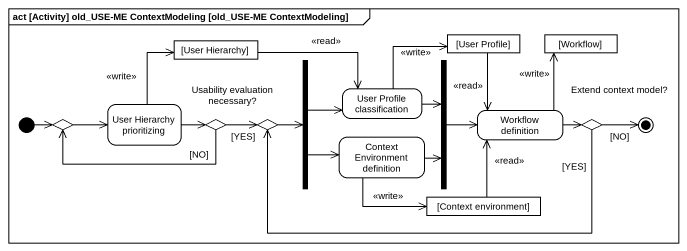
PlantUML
@startuml
mainframe act [Activity] old_USE-ME ContextModeling [old_USE-ME ContextModeling]
hide empty description
state "[User Hierarchy]" as User_Hierarchy <<object>>
state "[User Profile]" as User_Profile <<object>>
state "[Workflow]" as Workflow <<object>>
state fork1 <<fork>>
state fork2 <<join>>
state choice1 <<choice>>
state "User Hierarchy prioritizing" as User_Hierarchy_prioritizing
state "Usability evaluation necessary?" as Usability_evaluation <<choice>>
state choice2 <<choice>>
state "User Profile classification" as User_Profile_classification
state "Workflow definition" as Workflow_definition
state "Extend context model?" as Extend_context_model <<choice>>
state "Context Environment definition" as Context_Environment
state "[Context environment]" as Context_environment <<object>>
[*] -right-> choice1
User_Hierarchy -right-> User_Profile_classification : <<read>>
User_Profile --> Workflow_definition : <<read>>
fork1 -right-> User_Profile_classification
fork1 -right-> Context_Environment
fork2 -right-> Workflow_definition
choice1 -right-> User_Hierarchy_prioritizing
User_Hierarchy_prioritizing -up-> User_Hierarchy : <<write>>
User_Hierarchy_prioritizing -right-> Usability_evaluation
Usability_evaluation -left-> choice1 : [NO]
Usability_evaluation -right-> choice2 : [YES]
choice2 -right-> fork1
User_Profile_classification -right-> User_Profile : <<write>>
User_Profile_classification -right-> fork2
Workflow_definition -up-> Workflow : <<write>>
Workflow_definition -right-> Extend_context_model
Extend_context_model -left-> choice2 : [YES]
Context_Environment -right-> fork2
Context_Environment -right-> Context_environment : <<write>>
Context_environment -up-> Workflow_definition : <<read>>
Extend_context_model -right-> [*] : [NO]
@enduml
